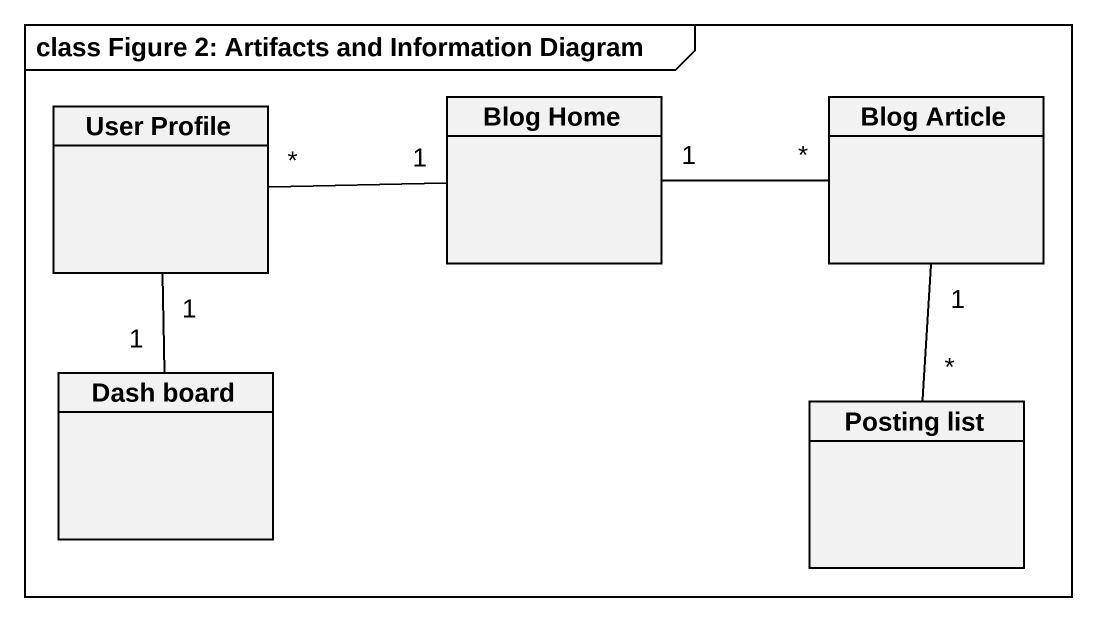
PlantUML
@startuml
mainframe class Figure 2: Artifacts and Information Diagram
hide circle
hide empty members
class "User Profile" as User_Profile
class "Blog Home" as Blog_Home
class "Blog Article" as Blog_Article
class "Dash board" as Dash_board
class "Posting list" as Posting_list
User_Profile "*" -right- "1" Blog_Home
User_Profile "1" -- "1" Dash_board
Blog_Home "1" -right- "*" Blog_Article
Blog_Article "1" -- "*" Posting_list
@enduml
